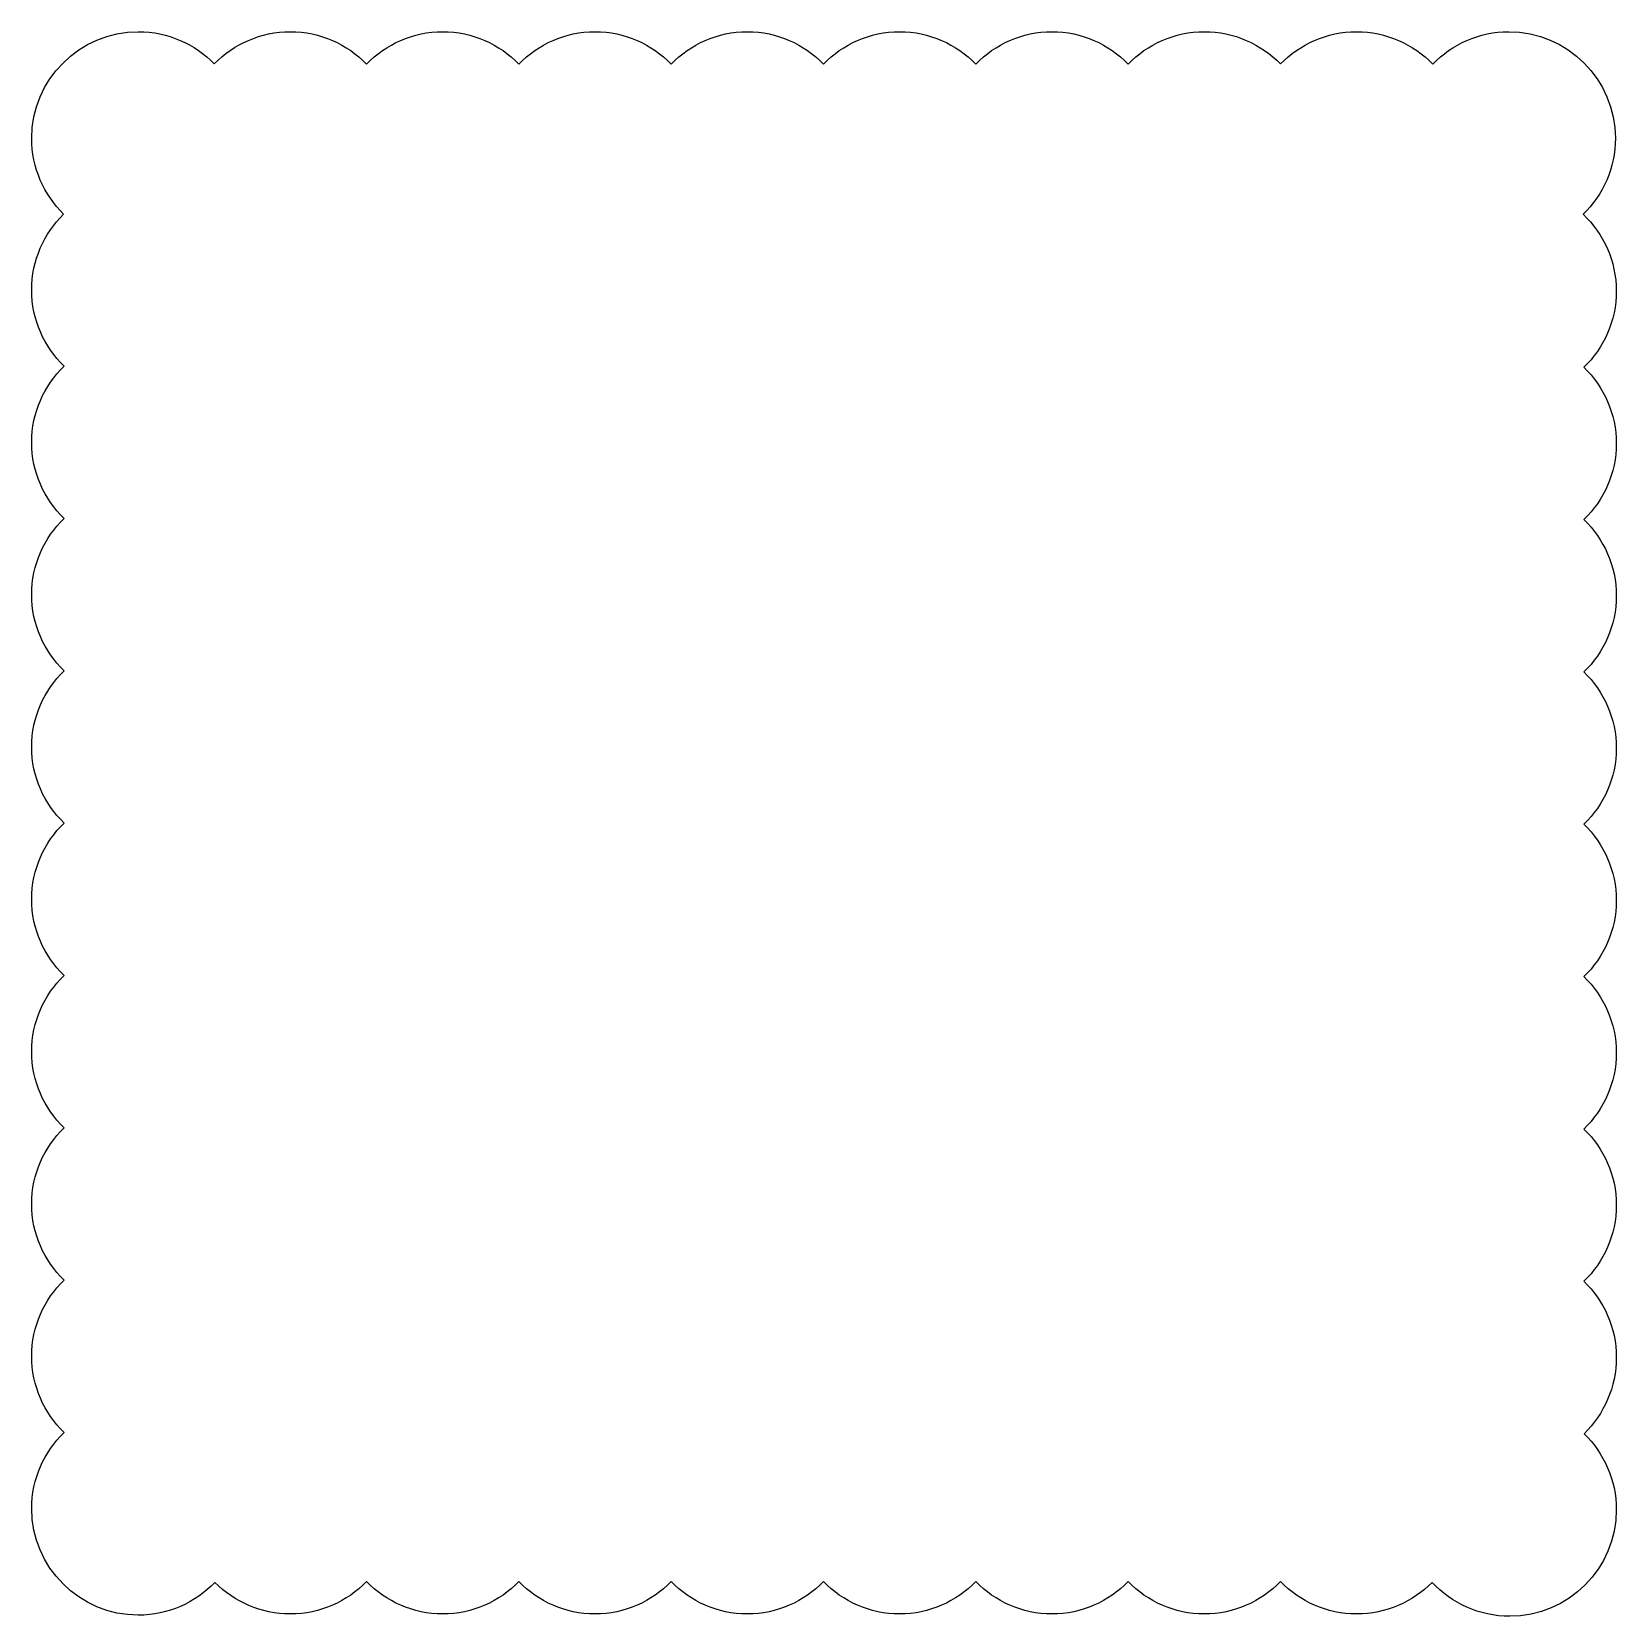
# Model space of a CAD drawing. Header units: centimetres. Extents: x -10.1 to 2.9, y 1.4 to 14.4.
import ezdxf

# ---------------------------------------------------------------- set-up
doc = ezdxf.new("R2010")
doc.units = ezdxf.units.CM
doc.header["$MEASUREMENT"] = 0
doc.layers.add('Layer 1', color=7, linetype='Continuous')

msp = doc.modelspace()

# ---------------------------------------------------------------- linework, layer by layer
at = {"layer": 'Layer 1', "color": 250}
msp.add_open_spline([(-9.25145, 14.35486), (-9.73179, 14.35486), (-10.1254, 13.96131), (-10.1254, 13.48091), (-10.1254, 13.48091), (-10.1254, 13.23794), (-10.02457, 13.01783), (-9.8633, 12.85914), (-9.8633, 12.85914), (-10.02462, 12.70045), (-10.1254, 12.48035), (-10.1254, 12.23737), (-10.1254, 12.23737), (-10.1254, 11.99294), (-10.02302, 11.77139), (-9.85999, 11.61229), (-9.85999, 11.61229), (-10.02292, 11.45345), (-10.1254, 11.23242), (-10.1254, 10.98804), (-10.1254, 10.98804), (-10.1254, 10.74369), (-10.02284, 10.5232), (-9.85999, 10.36461), (-9.85999, 10.36461), (-10.02302, 10.20552), (-10.1254, 9.98397), (-10.1254, 9.73954), (-10.1254, 9.73954), (-10.1254, 9.49516), (-10.02291, 9.27413), (-9.85999, 9.11529), (-9.85999, 9.11529), (-10.02302, 8.95619), (-10.1254, 8.73464), (-10.1254, 8.49021), (-10.1254, 8.49021), (-10.1254, 8.24586), (-10.02284, 8.02537), (-9.85999, 7.86678), (-9.85999, 7.86678), (-10.02302, 7.70769), (-10.1254, 7.48613), (-10.1254, 7.24171), (-10.1254, 7.24171), (-10.1254, 6.99733), (-10.0229, 6.7763), (-9.85999, 6.61745), (-9.85999, 6.61745), (-10.02295, 6.45861), (-10.1254, 6.2376), (-10.1254, 5.9932), (-10.1254, 5.9932), (-10.1254, 5.74879), (-10.02297, 5.52722), (-9.85999, 5.36812), (-9.85999, 5.36812), (-10.02295, 5.20928), (-10.1254, 4.98827), (-10.1254, 4.74387), (-10.1254, 4.74387), (-10.1254, 4.4995), (-10.02291, 4.27846), (-9.85999, 4.11962), (-9.85999, 4.11962), (-10.02295, 3.96078), (-10.1254, 3.73977), (-10.1254, 3.49537), (-10.1254, 3.49537), (-10.1254, 3.25096), (-10.02298, 3.02939), (-9.85999, 2.87029), (-9.85999, 2.87029), (-10.02295, 2.71145), (-10.1254, 2.49044), (-10.1254, 2.24604), (-10.1254, 2.24604), (-10.1254, 1.76564), (-9.73179, 1.37209), (-9.25145, 1.37209), (-9.25145, 1.37209), (-9.00531, 1.37209), (-8.78225, 1.47572), (-8.62306, 1.64081), (-8.62306, 1.64081), (-8.46446, 1.48158), (-8.24574, 1.38201), (-8.0046, 1.38201), (-8.0046, 1.38201), (-7.7602, 1.38201), (-7.53863, 1.48438), (-7.37952, 1.64742), (-7.37952, 1.64742), (-7.22067, 1.48448), (-6.99962, 1.38201), (-6.75527, 1.38201), (-6.75527, 1.38201), (-6.5109, 1.38201), (-6.28987, 1.48445), (-6.13102, 1.64742), (-6.13102, 1.64742), (-5.97216, 1.48448), (-5.75112, 1.38201), (-5.50677, 1.38201), (-5.50677, 1.38201), (-5.2624, 1.38201), (-5.04137, 1.48445), (-4.88251, 1.64742), (-4.88251, 1.64742), (-4.72366, 1.48448), (-4.50261, 1.38201), (-4.25826, 1.38201), (-4.25826, 1.38201), (-4.01391, 1.38201), (-3.79287, 1.48448), (-3.63401, 1.64742), (-3.63401, 1.64742), (-3.47516, 1.48445), (-3.25413, 1.38201), (-3.00976, 1.38201), (-3.00976, 1.38201), (-2.76541, 1.38201), (-2.54436, 1.48448), (-2.38551, 1.64742), (-2.38551, 1.64742), (-2.2264, 1.48438), (-2.00482, 1.38201), (-1.76043, 1.38201), (-1.76043, 1.38201), (-1.51608, 1.38201), (-1.29503, 1.48448), (-1.13618, 1.64742), (-1.13618, 1.64742), (-0.97733, 1.48445), (-0.75629, 1.38201), (-0.51193, 1.38201), (-0.51193, 1.38201), (-0.26753, 1.38201), (-0.04596, 1.48438), (0.11315, 1.64742), (0.11315, 1.64742), (0.27175, 1.48456), (0.49226, 1.38201), (0.73657, 1.38201), (0.73657, 1.38201), (0.97791, 1.38201), (1.19729, 1.48137), (1.35586, 1.64081), (1.35586, 1.64081), (1.51566, 1.47031), (1.74263, 1.36299), (1.99334, 1.36299), (1.99334, 1.36299), (2.47368, 1.36299), (2.86647, 1.75678), (2.86647, 2.23695), (2.86647, 2.23695), (2.86647, 2.4811), (2.76452, 2.70182), (2.60189, 2.86037), (2.60189, 2.86037), (2.76493, 3.01972), (2.86647, 3.24187), (2.86647, 3.48628), (2.86647, 3.48628), (2.86647, 3.73063), (2.76393, 3.95111), (2.60106, 4.1097), (2.60106, 4.1097), (2.76411, 4.2688), (2.86647, 4.49034), (2.86647, 4.73478), (2.86647, 4.73478), (2.86647, 4.97913), (2.76393, 5.19962), (2.60106, 5.3582), (2.60106, 5.3582), (2.76411, 5.5173), (2.86647, 5.73884), (2.86647, 5.98328), (2.86647, 5.98328), (2.86647, 6.22767), (2.764, 6.44869), (2.60106, 6.60753), (2.60106, 6.60753), (2.76404, 6.76637), (2.86647, 6.98737), (2.86647, 7.23178), (2.86647, 7.23178), (2.86647, 7.4762), (2.76406, 7.69776), (2.60106, 7.85686), (2.60106, 7.85686), (2.76404, 8.0157), (2.86647, 8.2367), (2.86647, 8.48111), (2.86647, 8.48111), (2.86647, 8.7255), (2.764, 8.94652), (2.60106, 9.10536), (2.60106, 9.10536), (2.76411, 9.26446), (2.86647, 9.486), (2.86647, 9.73044), (2.86647, 9.73044), (2.86647, 9.97484), (2.76401, 10.19585), (2.60106, 10.35469), (2.60106, 10.35469), (2.76404, 10.51353), (2.86647, 10.73454), (2.86647, 10.97894), (2.86647, 10.97894), (2.86647, 11.22335), (2.76404, 11.44436), (2.60106, 11.6032), (2.60106, 11.6032), (2.76407, 11.76229), (2.86647, 11.98385), (2.86647, 12.22828), (2.86647, 12.22828), (2.86647, 12.47543), (2.76147, 12.69847), (2.59527, 12.85749), (2.59527, 12.85749), (2.75732, 13.01647), (2.85903, 13.23732), (2.85903, 13.48091), (2.85903, 13.48091), (2.85903, 13.96131), (2.46542, 14.35486), (1.98508, 14.35486), (1.98508, 14.35486), (1.74075, 14.35486), (1.52025, 14.25234), (1.36165, 14.08945), (1.36165, 14.08945), (1.20254, 14.25252), (0.98098, 14.35486), (0.73657, 14.35486), (0.73657, 14.35486), (0.49264, 14.35486), (0.27169, 14.25271), (0.11315, 14.09028), (0.11315, 14.09028), (-0.04593, 14.25311), (-0.26773, 14.35486), (-0.51193, 14.35486), (-0.51193, 14.35486), (-0.7563, 14.35486), (-0.97733, 14.25245), (-1.13618, 14.08945), (-1.13618, 14.08945), (-1.29503, 14.25241), (-1.51607, 14.35486), (-1.76043, 14.35486), (-1.76043, 14.35486), (-2.00484, 14.35486), (-2.2264, 14.25252), (-2.38551, 14.08945), (-2.38551, 14.08945), (-2.54436, 14.25241), (-2.7654, 14.35486), (-3.00976, 14.35486), (-3.00976, 14.35486), (-3.25414, 14.35486), (-3.47516, 14.25245), (-3.63401, 14.08945), (-3.63401, 14.08945), (-3.79287, 14.25241), (-4.0139, 14.35486), (-4.25826, 14.35486), (-4.25826, 14.35486), (-4.50262, 14.35486), (-4.72366, 14.25241), (-4.88251, 14.08945), (-4.88251, 14.08945), (-5.04137, 14.25245), (-5.26239, 14.35486), (-5.50677, 14.35486), (-5.50677, 14.35486), (-5.75112, 14.35486), (-5.97216, 14.25241), (-6.13102, 14.08945), (-6.13102, 14.08945), (-6.28987, 14.25245), (-6.51089, 14.35486), (-6.75527, 14.35486), (-6.75527, 14.35486), (-6.99963, 14.35486), (-7.22067, 14.25241), (-7.37952, 14.08945), (-7.37952, 14.08945), (-7.53863, 14.25252), (-7.76019, 14.35486), (-8.0046, 14.35486), (-8.0046, 14.35486), (-8.24835, 14.35486), (-8.46924, 14.25335), (-8.62802, 14.09111), (-8.62802, 14.09111), (-8.78681, 14.2534), (-9.00767, 14.35486), (-9.25145, 14.35486)], degree=3, knots=[0, 0, 0, 0, 0.01298701, 0.01298701, 0.01298701, 0.01298701, 0.02597403, 0.02597403, 0.02597403, 0.02597403, 0.03896104, 0.03896104, 0.03896104, 0.03896104, 0.05194805, 0.05194805, 0.05194805, 0.05194805, 0.06493506, 0.06493506, 0.06493506, 0.06493506, 0.07792208, 0.07792208, 0.07792208, 0.07792208, 0.09090909, 0.09090909, 0.09090909, 0.09090909, 0.1038961, 0.1038961, 0.1038961, 0.1038961, 0.11688312, 0.11688312, 0.11688312, 0.11688312, 0.12987013, 0.12987013, 0.12987013, 0.12987013, 0.14285714, 0.14285714, 0.14285714, 0.14285714, 0.15584416, 0.15584416, 0.15584416, 0.15584416, 0.16883117, 0.16883117, 0.16883117, 0.16883117, 0.18181818, 0.18181818, 0.18181818, 0.18181818, 0.19480519, 0.19480519, 0.19480519, 0.19480519, 0.20779221, 0.20779221, 0.20779221, 0.20779221, 0.22077922, 0.22077922, 0.22077922, 0.22077922, 0.23376623, 0.23376623, 0.23376623, 0.23376623, 0.24675325, 0.24675325, 0.24675325, 0.24675325, 0.25974026, 0.25974026, 0.25974026, 0.25974026, 0.27272727, 0.27272727, 0.27272727, 0.27272727, 0.28571429, 0.28571429, 0.28571429, 0.28571429, 0.2987013, 0.2987013, 0.2987013, 0.2987013, 0.31168831, 0.31168831, 0.31168831, 0.31168831, 0.32467532, 0.32467532, 0.32467532, 0.32467532, 0.33766234, 0.33766234, 0.33766234, 0.33766234, 0.35064935, 0.35064935, 0.35064935, 0.35064935, 0.36363636, 0.36363636, 0.36363636, 0.36363636, 0.37662338, 0.37662338, 0.37662338, 0.37662338, 0.38961039, 0.38961039, 0.38961039, 0.38961039, 0.4025974, 0.4025974, 0.4025974, 0.4025974, 0.41558442, 0.41558442, 0.41558442, 0.41558442, 0.42857143, 0.42857143, 0.42857143, 0.42857143, 0.44155844, 0.44155844, 0.44155844, 0.44155844, 0.45454545, 0.45454545, 0.45454545, 0.45454545, 0.46753247, 0.46753247, 0.46753247, 0.46753247, 0.48051948, 0.48051948, 0.48051948, 0.48051948, 0.49350649, 0.49350649, 0.49350649, 0.49350649, 0.50649351, 0.50649351, 0.50649351, 0.50649351, 0.51948052, 0.51948052, 0.51948052, 0.51948052, 0.53246753, 0.53246753, 0.53246753, 0.53246753, 0.54545455, 0.54545455, 0.54545455, 0.54545455, 0.55844156, 0.55844156, 0.55844156, 0.55844156, 0.57142857, 0.57142857, 0.57142857, 0.57142857, 0.58441558, 0.58441558, 0.58441558, 0.58441558, 0.5974026, 0.5974026, 0.5974026, 0.5974026, 0.61038961, 0.61038961, 0.61038961, 0.61038961, 0.62337662, 0.62337662, 0.62337662, 0.62337662, 0.63636364, 0.63636364, 0.63636364, 0.63636364, 0.64935065, 0.64935065, 0.64935065, 0.64935065, 0.66233766, 0.66233766, 0.66233766, 0.66233766, 0.67532468, 0.67532468, 0.67532468, 0.67532468, 0.68831169, 0.68831169, 0.68831169, 0.68831169, 0.7012987, 0.7012987, 0.7012987, 0.7012987, 0.71428571, 0.71428571, 0.71428571, 0.71428571, 0.72727273, 0.72727273, 0.72727273, 0.72727273, 0.74025974, 0.74025974, 0.74025974, 0.74025974, 0.75324675, 0.75324675, 0.75324675, 0.75324675, 0.76623377, 0.76623377, 0.76623377, 0.76623377, 0.77922078, 0.77922078, 0.77922078, 0.77922078, 0.79220779, 0.79220779, 0.79220779, 0.79220779, 0.80519481, 0.80519481, 0.80519481, 0.80519481, 0.81818182, 0.81818182, 0.81818182, 0.81818182, 0.83116883, 0.83116883, 0.83116883, 0.83116883, 0.84415584, 0.84415584, 0.84415584, 0.84415584, 0.85714286, 0.85714286, 0.85714286, 0.85714286, 0.87012987, 0.87012987, 0.87012987, 0.87012987, 0.88311688, 0.88311688, 0.88311688, 0.88311688, 0.8961039, 0.8961039, 0.8961039, 0.8961039, 0.90909091, 0.90909091, 0.90909091, 0.90909091, 0.92207792, 0.92207792, 0.92207792, 0.92207792, 0.93506494, 0.93506494, 0.93506494, 0.93506494, 0.94805195, 0.94805195, 0.94805195, 0.94805195, 0.96103896, 0.96103896, 0.96103896, 0.96103896, 0.97402597, 0.97402597, 0.97402597, 0.97402597, 1, 1, 1, 1], dxfattribs=at)

doc.saveas('drawing.dxf')
